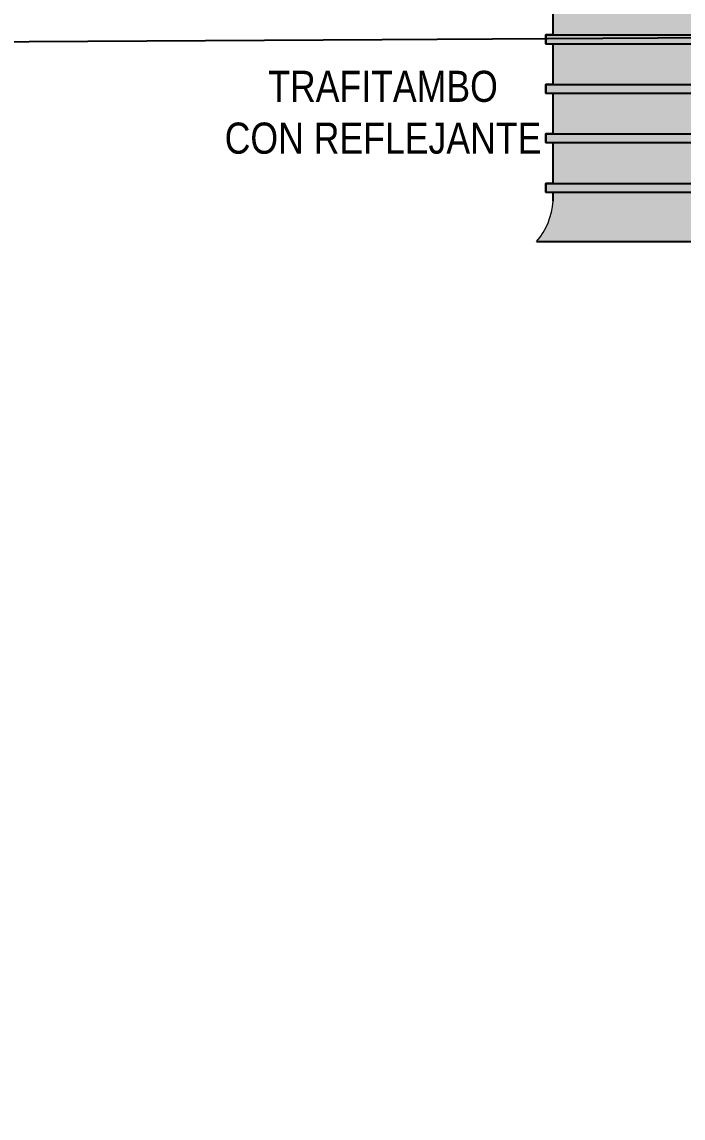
# Model space of a CAD drawing. Header units: metres. Extents: x 668617 to 675126, y 2286318 to 2293677.
# Drawn here: x 668951.88 to 668967.83, y 2287171.81 to 2287198.26 of the extents above; entities that cross this region are included whole.
import ezdxf

# ---------------------------------------------------------------- set-up
doc = ezdxf.new("R2010")
doc.units = ezdxf.units.M
doc.header["$MEASUREMENT"] = 0
for name, color, linetype in [('DMTG-PB-LOTIFICACION', 253, 'Continuous'), ('DMTG-PB-MANZANAS', 251, 'Continuous'), ('TEXTO ESPEC', 7, 'Continuous'), ('TRAFITAMBO PLASTICO', 7, 'Continuous')]:
    doc.layers.add(name, color=color, linetype=linetype)
doc.layers.add('dp_Fondo del tablero', color=7, linetype='Continuous', lineweight=0, true_color=0xf05123)
doc.layers.add('dp_Pictograma y filete', color=7, linetype='Continuous', lineweight=0, true_color=0x000000)
doc.styles.add('Arial Narrow', font='ARIALN.TTF', dxfattribs={"height": 2.5})

# ---------------------------------------------------------------- blocks, each defined once
blk = doc.blocks.new('tambo_SCT')
at = {"layer": 'dp_Fondo del tablero', "true_color": 0xf08e0f}
h = blk.add_hatch(color=30, dxfattribs=at)
edge = h.paths.add_edge_path()
edge.add_arc((7.06, 62.65), 4.44, 0, 360)
at = {"layer": 'dp_Fondo del tablero', "true_color": 0xffca00}
h = blk.add_hatch(color=40, dxfattribs=at)
h.paths.add_polyline_path([(11.25, 58.21), (11.25, 56.3), (7.06, 56.3), (2.87, 56.3), (2.87, 58.21), (7.06, 58.21)])
edge = h.paths.add_edge_path()
edge.add_line((4.92, 56.3), (9.19, 56.3))
edge.add_arc((9.19, 55.47), 0.832, 0, 90, ccw=False)
edge.add_line((10.03, 55.47), (10.03, 49.93))
edge.add_arc((9.19, 49.93), 0.832, -90, 0, ccw=False)
edge.add_line((9.19, 49.1), (4.92, 49.1))
edge.add_arc((4.92, 49.93), 0.832, 180, 270, ccw=False)
edge.add_line((4.09, 49.93), (4.09, 55.47))
edge.add_arc((4.92, 55.47), 0.832, 90, 180, ccw=False)
h.paths.add_polyline_path([(6.2, 54.19), (7.92, 54.19), (7.92, 51.2), (6.2, 51.2)], flags=16)
at = {"layer": 'dp_Fondo del tablero'}
h = blk.add_hatch(color=256, dxfattribs=at)
h.paths.add_polyline_path([(37.54, 49.04, 0.208145), (35.42, 53.91, 0.13635), (27.2, 58.18), (13.51, 58.18, 0.03408), (11.25, 57.54), (11.25, 56.3), (9.19, 56.3, -0.414214), (10.03, 55.47), (10.03, 49.93, -0.414214), (9.19, 49.1)])
h.paths.add_polyline_path([(28.6, 54.27, -1), (30.35, 54.27, -1)], flags=16)
h.paths.add_polyline_path([(25.46, 51.99), (15.26, 51.99), (15.26, 56.35), (25.46, 56.35)], flags=16)
h.paths.add_polyline_path([(10.37, 54.27, -1), (12.11, 54.27, -1)], flags=16)
h = blk.add_hatch(color=256, dxfattribs=at)
h.paths.add_polyline_path([(4.92, 49.1, -0.414214), (4.09, 49.93), (4.09, 52.42, 0.133761), (3.17, 49.04)])
h.paths.add_polyline_path([(6.2, 51.2), (7.92, 51.2), (7.92, 54.19), (6.2, 54.19)])
h = blk.add_hatch(color=256, dxfattribs=at)
h.paths.add_polyline_path([(37.54, 39.89), (37.54, 49.04), (3.17, 49.04), (3.17, 39.89)])
h.paths.add_polyline_path([(38.96, 38.19), (38.96, 39.89), (1.76, 39.89), (1.76, 38.19)])
h.paths.add_polyline_path([(1.76, 30.34), (1.76, 28.65), (38.96, 28.65), (38.96, 30.34)])
h.paths.add_polyline_path([(37.54, 20.79), (37.54, 28.65), (3.17, 28.65), (3.17, 20.79)])
h.paths.add_polyline_path([(38.96, 19.1), (38.96, 20.79), (1.76, 20.79), (1.76, 19.1)])
h.paths.add_polyline_path([(1.76, 11.24), (1.76, 9.55), (38.96, 9.55), (38.96, 11.24)])
blk.add_hatch(color=256, dxfattribs=at).paths.add_polyline_path([(3.17, 9.55), (3.17, 9.35, -0.196465), (0, 0), (40.71, 0, -0.16513), (37.54, 7.77), (37.54, 9.55)])
at = {"layer": 'dp_Pictograma y filete', "true_color": 0xffffff}
h = blk.add_hatch(color=7, dxfattribs=at)
h.paths.add_polyline_path([(3.17, 38.19), (3.17, 30.34), (37.54, 30.34), (37.54, 38.19)])
h.paths.add_polyline_path([(3.17, 19.1), (3.17, 11.24), (37.54, 11.24), (37.54, 19.1)])
at = {"layer": 'dp_Pictograma y filete', "lineweight": -3}
for p, q in [((37.54, 49.04), (3.17, 49.04)), ((3.17, 49.04), (3.17, 39.89)), ((37.54, 39.89), (37.54, 49.04)), ((1.76, 38.19), (1.76, 39.89)), ((1.76, 39.89), (38.96, 39.89)), ((1.76, 38.19), (38.96, 38.19)), ((38.96, 38.19), (38.96, 39.89)), ((38.96, 38.19), (38.96, 39.89)), ((1.76, 28.65), (1.76, 30.34)), ((1.76, 30.34), (38.96, 30.34)), ((38.96, 28.65), (38.96, 30.34)), ((38.96, 28.65), (38.96, 30.34)), ((1.76, 28.65), (38.96, 28.65)), ((1.76, 19.1), (1.76, 20.79)), ((1.76, 20.79), (38.96, 20.79)), ((1.76, 19.1), (38.96, 19.1)), ((38.96, 19.1), (38.96, 20.79)), ((38.96, 19.1), (38.96, 20.79)), ((1.76, 9.55), (1.76, 11.24)), ((1.76, 11.24), (38.96, 11.24)), ((35.42, 10.9), (35.42, 11.49)), ((38.96, 9.39), (38.96, 11.24)), ((38.96, 9.55), (38.96, 11.24)), ((1.76, 9.55), (38.96, 9.55)), ((0, 0), (40.71, 0))]:
    blk.add_line(p, q, dxfattribs=at)
for points in [[(11.25, 58.21), (11.25, 56.3), (7.06, 56.3), (2.87, 56.3), (2.87, 58.21), (7.06, 58.21)], [(15.26, 56.35), (25.46, 56.35), (25.46, 51.99), (15.26, 51.99)], [(6.2, 54.19), (7.92, 54.19), (7.92, 51.2), (6.2, 51.2)]]:
    blk.add_lwpolyline(points, close=True, dxfattribs=at)
for points in [[(37.54, 49.04, 0.208145), (35.42, 53.91, 0.13635), (27.2, 58.18), (13.51, 58.18, 0.03408), (11.25, 57.54, 0.03408)], [(4.09, 52.42, 0.133761), (3.17, 49.04)]]:
    blk.add_lwpolyline(points, format="xyb", dxfattribs=at)
blk.add_lwpolyline([(4.92, 56.3), (9.19, 56.3, -0.414214), (10.03, 55.47), (10.03, 49.93, -0.414214), (9.19, 49.1), (4.92, 49.1, -0.414214), (4.09, 49.93), (4.09, 55.47, -0.414214)], format="xyb", close=True, dxfattribs=at)
for points in [[(3.17, 39.89), (1.76, 39.89), (1.76, 38.19), (3.17, 38.19)], [(3.17, 38.19), (3.17, 30.34)], [(37.54, 39.89), (38.96, 39.89), (38.96, 38.19), (37.54, 38.19)], [(37.54, 30.34), (37.54, 38.19)], [(37.54, 38.19), (37.54, 30.34)], [(3.17, 30.34), (1.76, 30.34), (1.76, 28.65), (3.17, 28.65)], [(37.54, 30.34), (38.96, 30.34), (38.96, 28.65), (37.54, 28.65)], [(3.17, 28.65), (3.17, 20.79)], [(37.54, 20.79), (37.54, 28.65)], [(37.54, 28.65), (37.54, 20.79)], [(3.17, 20.79), (1.76, 20.79), (1.76, 19.1), (3.17, 19.1)], [(3.17, 19.1), (3.17, 11.24)], [(37.54, 20.79), (38.96, 20.79), (38.96, 19.1), (37.54, 19.1)], [(37.54, 11.24), (37.54, 19.1)], [(37.54, 19.1), (37.54, 11.24)], [(3.17, 11.24), (1.76, 11.24), (1.76, 9.55), (3.17, 9.55)], [(37.54, 11.24), (38.96, 11.24), (38.96, 9.55), (37.54, 9.55)], [(3.17, 9.55), (3.17, 7.77)], [(37.54, 7.77), (37.54, 9.55)], [(37.54, 9.55), (37.54, 7.77)]]:
    blk.add_lwpolyline(points, dxfattribs=at)
at = {"layer": 'dp_Pictograma y filete'}
for centre, radius in [((7.06, 62.65), 4.44), ((7.06, 62.65), 3.67), ((7.06, 62.65), 0.917), ((11.24, 54.27), 0.873), ((29.47, 54.27), 0.873)]:
    blk.add_circle(centre, radius, dxfattribs=at)
for centre, radius, start, end in [((7.06, 62.65), 2.75, 0, 180), ((7.06, 62.65), 1.83, 0, 180), ((-9.85, 8.56), 13.05, 319.0167, 356.5232), ((50.56, 8.56), 13.05, 183.4768, 220.9833)]:
    blk.add_arc(centre, radius, start, end, dxfattribs=at)

msp = doc.modelspace()

# ---------------------------------------------------------------- linework, layer by layer
at = {"layer": 'DMTG-PB-LOTIFICACION', "flags": 128}
for points in [[(668960.57153, 2287197.83823), (668980.51131, 2287197.96296)], [(668950.6316, 2287197.78599), (668960.57153, 2287197.83823)]]:
    msp.add_lwpolyline(points, dxfattribs=at)
at = {"layer": 'DMTG-PB-MANZANAS', "flags": 128}
msp.add_lwpolyline([(668950.6316, 2287197.78599), (668960.57153, 2287197.83823), (668980.51131, 2287197.96296), (668990.61115, 2287198.03588), (669005.69107, 2287198.10996), (669005.79363, 2287178.81953), (669005.84647, 2287168.8093), (669005.88996, 2287158.64902), (669005.95293, 2287148.60883), (669005.99521, 2287138.72857), (669006.05763, 2287128.81838), (669006.13737, 2287114.85809), (669006.20799, 2287098.35764), (668981.0784, 2287098.17085), (668960.97871, 2287098.02544), (668940.97907, 2287097.87045)], dxfattribs=at)

# ---------------------------------------------------------------- block references
at = {"layer": 'TRAFITAMBO PLASTICO', "xscale": 0.125, "yscale": 0.125, "zscale": 0.125}
msp.add_blockref('tambo_SCT', (668964.29268, 2287192.96376), dxfattribs=at)

# ---------------------------------------------------------------- texts
at = {"layer": 'TEXTO ESPEC', "ltscale": 0.1, "insert": (668956.82354, 2287197.08455), "char_height": 0.75, "width": 7.534666, "attachment_point": 1, "style": 'Arial Narrow'}
msp.add_mtext('\\pxqc;TRAFITAMBO\\PCON REFLEJANTE', dxfattribs=at)

doc.saveas('drawing.dxf')
